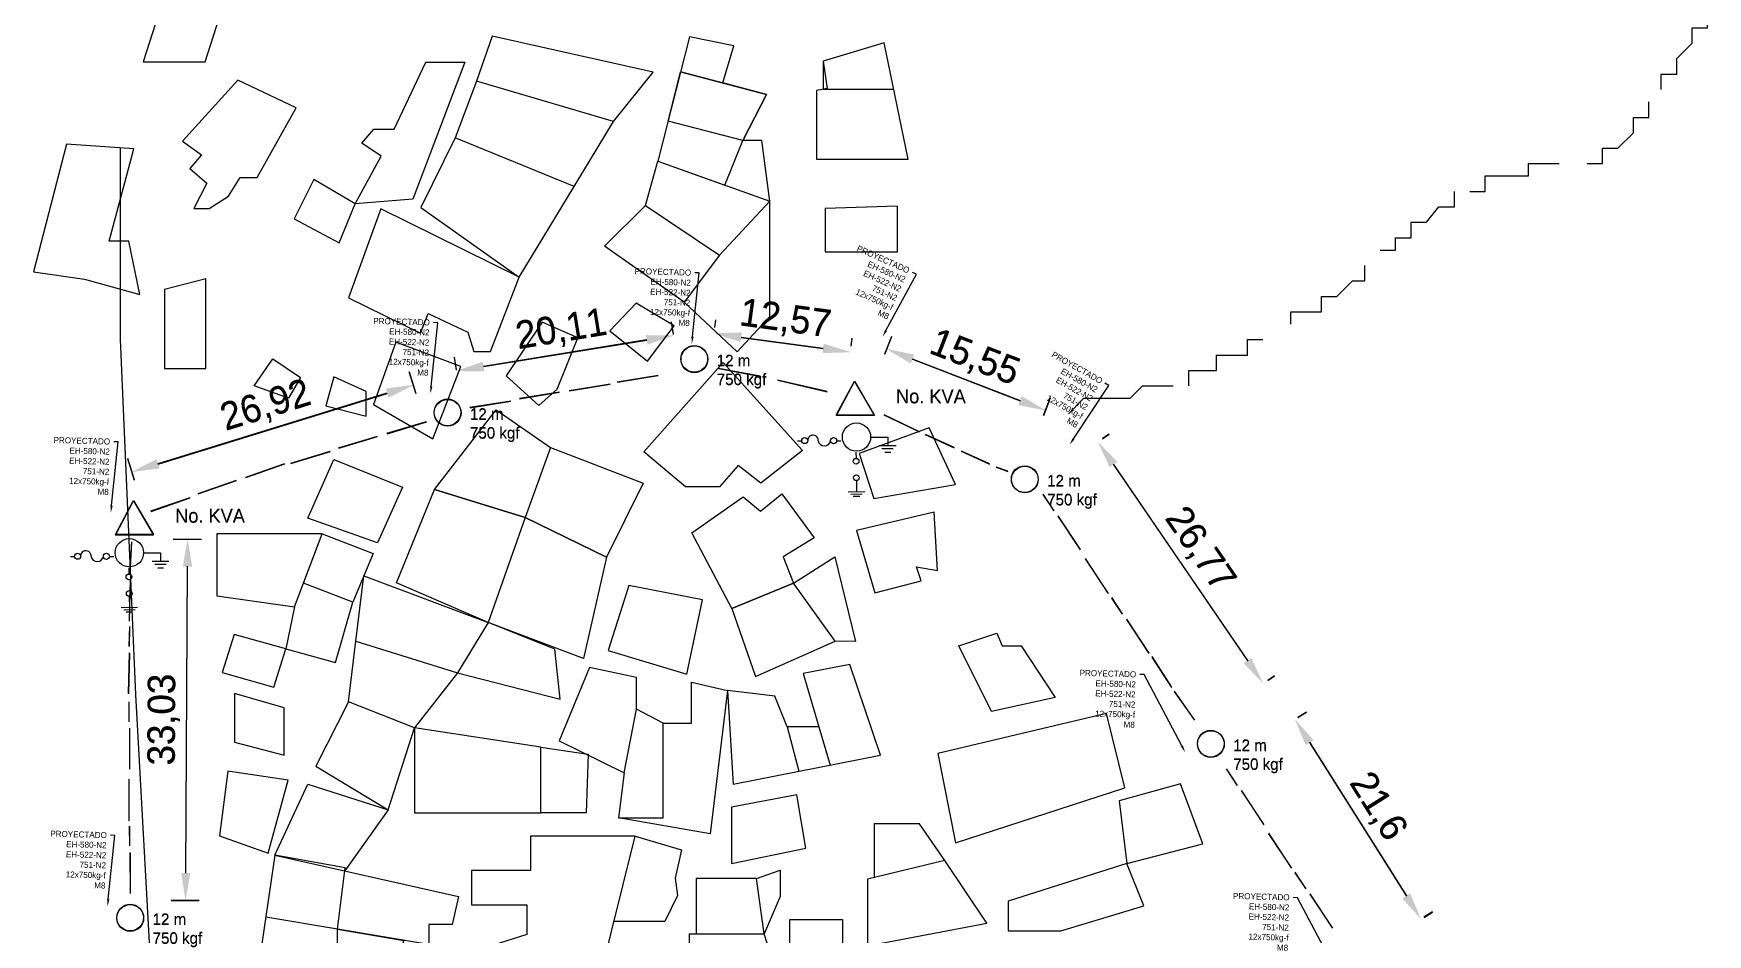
# Model space of a CAD drawing. Header units: millimetres. Extents: x -3588 to 75209, y -3737 to 38254.
# Drawn here: x 6782.5 to 6935.6, y 5838.4 to 5920.7 of the extents above; entities that cross this region are included whole.
import ezdxf
from ezdxf import colors
from ezdxf.entities.mleader import LeaderData, LeaderLine
from ezdxf.math import Vec2, Vec3

# ---------------------------------------------------------------- set-up
doc = ezdxf.new("R2010")
doc.units = ezdxf.units.MM
doc.linetypes.add('CONTINUA', pattern=[0])
doc.layers.add('Mancheta', color=255, linetype='Continuous')
doc.layers.add('P', color=253, linetype='Continuous')
doc.dimstyles.new('ISO-25', dxfattribs={"dimtxt": 2.5, "dimasz": 2.5, "dimexe": 1.25, "dimexo": 0.625, "dimtad": 1, "dimtxsty": 'Standard', "dimcen": 2.5, "dimadec": 0, "dimazin": 0, "dimtfac": 1, "dimtmove": 0, "dimatfit": 3, "dimfxl": 1, "dimarcsym": 0})

# ---------------------------------------------------------------- blocks, each defined once
blk = doc.blocks.new('*D193')
at = {"color": 0, "lineweight": -2, "transparency": 16777216}
for p, q in [((6795.3, 5874.53), (6797.86, 5874.51)), ((6796.44, 5843.99), (6796.6, 5872.02)), ((6795.1, 5841.5), (6797.67, 5841.48))]:
    blk.add_line(p, q, dxfattribs=at)
at = {"color": 0, "transparency": 16777216}
for points in [[(6796.18, 5872.02), (6797.02, 5872.02), (6796.61, 5874.52)], [(6796.02, 5843.99), (6796.85, 5843.99), (6796.42, 5841.49)]]:
    blk.add_solid(points, dxfattribs=at)
at = {"layer": 'Defpoints', "color": 0, "transparency": 16777216}
for p in [(6794.67, 5874.53), (6796.61, 5874.52), (6794.48, 5841.5)]:
    blk.add_point(p, dxfattribs=at)
at = {"color": 0, "transparency": 16777216, "insert": (6794.43, 5858.02), "char_height": 2.5, "attachment_point": 5, "rotation": 89.6647}
blk.add_mtext('33,03', dxfattribs=at)
blk = doc.blocks.new('*D194')
at = {"color": 0, "lineweight": -2, "transparency": 16777216}
for p, q in [((6817.48, 5887.84), (6816.88, 5889.8)), ((6793.91, 5881.41), (6814.86, 5887.87)), ((6791.76, 5879.91), (6791.15, 5881.87))]:
    blk.add_line(p, q, dxfattribs=at)
at = {"color": 0, "transparency": 16777216}
for points in [[(6814.74, 5888.27), (6814.98, 5887.47), (6817.25, 5888.61)], [(6793.79, 5881.81), (6794.03, 5881.01), (6791.52, 5880.67)]]:
    blk.add_solid(points, dxfattribs=at)
at = {"layer": 'Defpoints', "color": 0, "transparency": 16777216}
for p in [(6817.25, 5888.61), (6817.67, 5887.24), (6791.94, 5879.31)]:
    blk.add_point(p, dxfattribs=at)
at = {"color": 0, "transparency": 16777216, "insert": (6803.77, 5886.63), "char_height": 2.5, "attachment_point": 5, "rotation": 17.1368}
blk.add_mtext('26,92', dxfattribs=at)
blk = doc.blocks.new('*D195')
at = {"color": 0, "lineweight": -2, "transparency": 16777216}
for p, q in [((6841.03, 5893.24), (6840.85, 5894.37)), ((6823.67, 5890.3), (6838.58, 5892.74)), ((6821.19, 5890), (6821, 5891.13))]:
    blk.add_line(p, q, dxfattribs=at)
at = {"color": 0, "transparency": 16777216}
for points in [[(6838.51, 5893.15), (6838.65, 5892.33), (6841.05, 5893.14)], [(6823.6, 5890.71), (6823.74, 5889.89), (6821.2, 5889.9)]]:
    blk.add_solid(points, dxfattribs=at)
at = {"layer": 'Defpoints', "color": 0, "transparency": 16777216}
for p in [(6841.05, 5893.14), (6841.13, 5892.63), (6821.29, 5889.39)]:
    blk.add_point(p, dxfattribs=at)
at = {"color": 0, "transparency": 16777216, "insert": (6830.79, 5893.58), "char_height": 2.5, "attachment_point": 5, "rotation": 9.2762}
blk.add_mtext('20,11', dxfattribs=at)
blk = doc.blocks.new('*D196')
at = {"color": 0, "lineweight": -2, "transparency": 16777216}
for p, q in [((6844.81, 5893.88), (6844.91, 5894.56)), ((6847.21, 5892.98), (6854.71, 5891.96)), ((6857.27, 5892.17), (6857.36, 5892.86))]:
    blk.add_line(p, q, dxfattribs=at)
at = {"color": 0, "transparency": 16777216}
for points in [[(6847.27, 5893.4), (6847.16, 5892.57), (6844.74, 5893.32)], [(6854.77, 5892.37), (6854.66, 5891.54), (6857.19, 5891.62)]]:
    blk.add_solid(points, dxfattribs=at)
at = {"layer": 'Defpoints', "color": 0, "transparency": 16777216}
for p in [(6844.73, 5893.26), (6857.18, 5891.56), (6857.19, 5891.62)]:
    blk.add_point(p, dxfattribs=at)
at = {"color": 0, "transparency": 16777216, "insert": (6851.25, 5894.54), "char_height": 2.5, "attachment_point": 5, "rotation": 352.2045}
blk.add_mtext('12,57', dxfattribs=at)
blk = doc.blocks.new('*D197')
at = {"color": 0, "lineweight": -2, "transparency": 16777216}
for p, q in [((6860.36, 5891.44), (6860.99, 5893.06)), ((6862.87, 5890.99), (6872.72, 5887.19)), ((6874.87, 5885.83), (6875.5, 5887.45))]:
    blk.add_line(p, q, dxfattribs=at)
at = {"color": 0, "transparency": 16777216}
for points in [[(6863.02, 5891.38), (6862.72, 5890.6), (6860.54, 5891.89)], [(6872.87, 5887.58), (6872.57, 5886.8), (6875.05, 5886.29)]]:
    blk.add_solid(points, dxfattribs=at)
at = {"layer": 'Defpoints', "color": 0, "transparency": 16777216}
for p in [(6860.14, 5890.85), (6874.65, 5885.25), (6875.05, 5886.29)]:
    blk.add_point(p, dxfattribs=at)
at = {"color": 0, "transparency": 16777216, "insert": (6868.54, 5891.03), "char_height": 2.5, "attachment_point": 5, "rotation": 338.8654}
blk.add_mtext('15,55', dxfattribs=at)
blk = doc.blocks.new('*D198')
at = {"color": 0, "lineweight": -2, "transparency": 16777216}
for p, q in [((6880.26, 5883.72), (6880.86, 5884.13)), ((6881.24, 5881.36), (6893.53, 5863.39)), ((6895.37, 5861.62), (6895.97, 5862.03))]:
    blk.add_line(p, q, dxfattribs=at)
at = {"color": 0, "transparency": 16777216}
for points in [[(6881.58, 5881.6), (6880.89, 5881.13), (6879.83, 5883.42)], [(6893.87, 5863.63), (6893.18, 5863.16), (6894.94, 5861.33)]]:
    blk.add_solid(points, dxfattribs=at)
at = {"layer": 'Defpoints', "color": 0, "transparency": 16777216}
for p in [(6879.74, 5883.37), (6894.86, 5861.27), (6894.94, 5861.33)]:
    blk.add_point(p, dxfattribs=at)
at = {"color": 0, "transparency": 16777216, "insert": (6889.1, 5873.55), "char_height": 2.5, "attachment_point": 5, "rotation": 304.3711}
blk.add_mtext('26,77', dxfattribs=at)
blk = doc.blocks.new('*D199')
at = {"color": 0, "lineweight": -2, "transparency": 16777216}
for p, q in [((6898.12, 5858.23), (6898.9, 5858.72)), ((6899.17, 5855.94), (6908.04, 5841.9)), ((6909.65, 5839.96), (6910.43, 5840.45))]:
    blk.add_line(p, q, dxfattribs=at)
at = {"color": 0, "transparency": 16777216}
for points in [[(6899.52, 5856.16), (6898.82, 5855.71), (6897.84, 5858.05)], [(6908.39, 5842.12), (6907.68, 5841.67), (6909.37, 5839.78)]]:
    blk.add_solid(points, dxfattribs=at)
at = {"layer": 'Defpoints', "color": 0, "transparency": 16777216}
for p in [(6897.59, 5857.89), (6909.12, 5839.63), (6909.37, 5839.78)]:
    blk.add_point(p, dxfattribs=at)
at = {"color": 0, "transparency": 16777216, "insert": (6905.37, 5850.03), "char_height": 2.5, "attachment_point": 5, "rotation": 302.265}
blk.add_mtext('21,6', dxfattribs=at)
blk = doc.blocks.new('*D795')
at = {"color": 0, "lineweight": -2, "transparency": 16777216}
for p, q in [((6795.31, 5874.49), (6797.88, 5874.47)), ((6796.45, 5843.95), (6796.61, 5871.98)), ((6795.11, 5841.46), (6797.68, 5841.45))]:
    blk.add_line(p, q, dxfattribs=at)
at = {"color": 0, "transparency": 16777216}
for points in [[(6796.19, 5871.98), (6797.03, 5871.98), (6796.63, 5874.48)], [(6796.03, 5843.96), (6796.86, 5843.95), (6796.43, 5841.45)]]:
    blk.add_solid(points, dxfattribs=at)
at = {"layer": 'Defpoints', "color": 0, "transparency": 16777216}
for p in [(6794.68, 5874.49), (6796.63, 5874.48), (6794.49, 5841.46)]:
    blk.add_point(p, dxfattribs=at)
at = {"color": 0, "transparency": 16777216, "insert": (6794.45, 5857.98), "char_height": 2.5, "attachment_point": 5, "rotation": 89.6647}
blk.add_mtext('33,03', dxfattribs=at)
blk = doc.blocks.new('*D796')
at = {"color": 0, "lineweight": -2, "transparency": 16777216}
for p, q in [((6817.5, 5887.8), (6816.89, 5889.76)), ((6793.92, 5881.37), (6814.87, 5887.83)), ((6791.77, 5879.87), (6791.16, 5881.83))]:
    blk.add_line(p, q, dxfattribs=at)
at = {"color": 0, "transparency": 16777216}
for points in [[(6814.75, 5888.23), (6814.99, 5887.43), (6817.26, 5888.57)], [(6793.8, 5881.77), (6794.05, 5880.97), (6791.53, 5880.63)]]:
    blk.add_solid(points, dxfattribs=at)
at = {"layer": 'Defpoints', "color": 0, "transparency": 16777216}
for p in [(6817.26, 5888.57), (6817.68, 5887.21), (6791.95, 5879.27)]:
    blk.add_point(p, dxfattribs=at)
at = {"color": 0, "transparency": 16777216, "insert": (6803.78, 5886.59), "char_height": 2.5, "attachment_point": 5, "rotation": 17.1368}
blk.add_mtext('26,92', dxfattribs=at)
blk = doc.blocks.new('*D797')
at = {"color": 0, "lineweight": -2, "transparency": 16777216}
for p, q in [((6841.04, 5893.21), (6840.86, 5894.34)), ((6823.68, 5890.27), (6838.59, 5892.7)), ((6821.2, 5889.96), (6821.01, 5891.1))]:
    blk.add_line(p, q, dxfattribs=at)
at = {"color": 0, "transparency": 16777216}
for points in [[(6838.52, 5893.11), (6838.66, 5892.29), (6841.06, 5893.1)], [(6823.62, 5890.68), (6823.75, 5889.85), (6821.22, 5889.86)]]:
    blk.add_solid(points, dxfattribs=at)
at = {"layer": 'Defpoints', "color": 0, "transparency": 16777216}
for p in [(6841.06, 5893.1), (6841.14, 5892.59), (6821.3, 5889.35)]:
    blk.add_point(p, dxfattribs=at)
at = {"color": 0, "transparency": 16777216, "insert": (6830.8, 5893.54), "char_height": 2.5, "attachment_point": 5, "rotation": 9.2762}
blk.add_mtext('20,11', dxfattribs=at)
blk = doc.blocks.new('*D798')
at = {"color": 0, "lineweight": -2, "transparency": 16777216}
for p, q in [((6844.82, 5893.84), (6844.92, 5894.52)), ((6847.22, 5892.95), (6854.73, 5891.92)), ((6857.28, 5892.14), (6857.37, 5892.82))]:
    blk.add_line(p, q, dxfattribs=at)
at = {"color": 0, "transparency": 16777216}
for points in [[(6847.28, 5893.36), (6847.17, 5892.53), (6844.75, 5893.29)], [(6854.78, 5892.33), (6854.67, 5891.51), (6857.2, 5891.58)]]:
    blk.add_solid(points, dxfattribs=at)
at = {"layer": 'Defpoints', "color": 0, "transparency": 16777216}
for p in [(6844.74, 5893.22), (6857.19, 5891.52), (6857.2, 5891.58)]:
    blk.add_point(p, dxfattribs=at)
at = {"color": 0, "transparency": 16777216, "insert": (6851.26, 5894.5), "char_height": 2.5, "attachment_point": 5, "rotation": 352.2045}
blk.add_mtext('12,57', dxfattribs=at)
blk = doc.blocks.new('*D799')
at = {"color": 0, "lineweight": -2, "transparency": 16777216}
for p, q in [((6860.37, 5891.4), (6861, 5893.02)), ((6862.88, 5890.95), (6872.73, 5887.15)), ((6874.88, 5885.79), (6875.51, 5887.41))]:
    blk.add_line(p, q, dxfattribs=at)
at = {"color": 0, "transparency": 16777216}
for points in [[(6863.03, 5891.34), (6862.73, 5890.56), (6860.55, 5891.85)], [(6872.88, 5887.54), (6872.58, 5886.76), (6875.06, 5886.25)]]:
    blk.add_solid(points, dxfattribs=at)
at = {"layer": 'Defpoints', "color": 0, "transparency": 16777216}
for p in [(6860.15, 5890.82), (6874.66, 5885.21), (6875.06, 5886.25)]:
    blk.add_point(p, dxfattribs=at)
at = {"color": 0, "transparency": 16777216, "insert": (6868.56, 5890.99), "char_height": 2.5, "attachment_point": 5, "rotation": 338.8654}
blk.add_mtext('15,55', dxfattribs=at)
blk = doc.blocks.new('*D800')
at = {"color": 0, "lineweight": -2, "transparency": 16777216}
for p, q in [((6880.27, 5883.68), (6880.87, 5884.09)), ((6881.25, 5881.32), (6893.54, 5863.35)), ((6895.38, 5861.59), (6895.98, 5862))]:
    blk.add_line(p, q, dxfattribs=at)
at = {"color": 0, "transparency": 16777216}
for points in [[(6881.59, 5881.56), (6880.9, 5881.09), (6879.84, 5883.39)], [(6893.88, 5863.59), (6893.19, 5863.12), (6894.95, 5861.29)]]:
    blk.add_solid(points, dxfattribs=at)
at = {"layer": 'Defpoints', "color": 0, "transparency": 16777216}
for p in [(6879.75, 5883.33), (6894.87, 5861.23), (6894.95, 5861.29)]:
    blk.add_point(p, dxfattribs=at)
at = {"color": 0, "transparency": 16777216, "insert": (6889.11, 5873.51), "char_height": 2.5, "attachment_point": 5, "rotation": 304.3711}
blk.add_mtext('26,77', dxfattribs=at)
blk = doc.blocks.new('*D801')
at = {"color": 0, "lineweight": -2, "transparency": 16777216}
for p, q in [((6898.13, 5858.19), (6898.91, 5858.68)), ((6899.18, 5855.9), (6908.05, 5841.86)), ((6909.66, 5839.92), (6910.44, 5840.41))]:
    blk.add_line(p, q, dxfattribs=at)
at = {"color": 0, "transparency": 16777216}
for points in [[(6899.54, 5856.12), (6898.83, 5855.68), (6897.85, 5858.01)], [(6908.4, 5842.08), (6907.7, 5841.64), (6909.38, 5839.74)]]:
    blk.add_solid(points, dxfattribs=at)
at = {"layer": 'Defpoints', "color": 0, "transparency": 16777216}
for p in [(6897.6, 5857.86), (6909.13, 5839.59), (6909.38, 5839.74)]:
    blk.add_point(p, dxfattribs=at)
at = {"color": 0, "transparency": 16777216, "insert": (6905.38, 5849.99), "char_height": 2.5, "attachment_point": 5, "rotation": 302.265}
blk.add_mtext('21,6', dxfattribs=at)

msp = doc.modelspace()

# ---------------------------------------------------------------- linework, layer by layer
at = {"color": 10}
for p, q in [((6835.896, 5888.891), (6839.627, 5889.504)), ((6835.907, 5888.853), (6839.638, 5889.466)), ((6826.953, 5887.378), (6830.615, 5887.969)), ((6826.965, 5887.34), (6830.626, 5887.93)), ((6831.509, 5888.104), (6835.241, 5888.706)), ((6831.52, 5888.065), (6835.253, 5888.667)), ((6855.944, 5885.893), (6857.571, 5888.948)), ((6855.955, 5885.855), (6857.582, 5888.91)), ((6857.571, 5888.948), (6859.392, 5885.828)), ((6857.582, 5888.91), (6859.404, 5885.79)), ((6822.43, 5886.558), (6826.163, 5887.16)), ((6822.441, 5886.52), (6826.174, 5887.121)), ((6814.838, 5884.177), (6818.459, 5885.262)), ((6814.849, 5884.138), (6818.471, 5885.223)), ((6859.392, 5885.828), (6855.891, 5885.828)), ((6859.404, 5885.79), (6855.903, 5885.79)), ((6810.416, 5882.862), (6813.969, 5883.926)), ((6810.427, 5882.823), (6813.98, 5883.887)), ((6852.372, 5883.502), (6852.757, 5883.502)), ((6855.947, 5883.502), (6856.336, 5883.502)), ((6859.149, 5883.816), (6860.625, 5883.814)), ((6860.625, 5883.814), (6860.626, 5883.08)), ((6806.039, 5881.457), (6809.661, 5882.542)), ((6806.05, 5881.419), (6809.672, 5882.503)), ((6857.722, 5882.462), (6857.728, 5881.885)), ((6859.84, 5883.059), (6861.389, 5883.058)), ((6860.083, 5882.785), (6861.127, 5882.785)), ((6860.373, 5882.456), (6860.9, 5882.456)), ((6801.934, 5880.174), (6805.506, 5881.413)), ((6801.946, 5880.135), (6805.517, 5881.375)), ((6797.574, 5878.67), (6801.077, 5879.886)), ((6797.585, 5878.631), (6801.088, 5879.847)), ((6858.515, 5878.813), (6857.02, 5878.797)), ((6857.758, 5879.855), (6857.769, 5878.805)), ((6790.039, 5874.976), (6791.666, 5878.031)), ((6790.051, 5874.937), (6791.677, 5877.993)), ((6791.666, 5878.031), (6793.488, 5874.911)), ((6791.677, 5877.993), (6793.499, 5874.872)), ((6793.261, 5877.078), (6796.833, 5878.317)), ((6793.272, 5877.039), (6796.844, 5878.279)), ((6858.284, 5878.606), (6857.259, 5878.594)), ((6858.066, 5878.403), (6857.475, 5878.396)), ((6875.813, 5877.13), (6874.833, 5878.615)), ((6875.825, 5877.092), (6874.844, 5878.577)), ((6878.246, 5873.546), (6876.202, 5876.641)), ((6878.258, 5873.508), (6876.214, 5876.602)), ((6793.488, 5874.911), (6789.987, 5874.911)), ((6793.499, 5874.872), (6789.998, 5874.872)), ((6791.342, 5871.347), (6791.507, 5874.26)), ((6791.354, 5871.308), (6791.519, 5874.221)), ((6785.894, 5872.924), (6786.279, 5872.924)), ((6789.469, 5872.925), (6789.857, 5872.925)), ((6792.67, 5873.239), (6794.147, 5873.237)), ((6794.147, 5873.237), (6794.148, 5872.503)), ((6880.781, 5869.57), (6878.697, 5872.724)), ((6880.792, 5869.531), (6878.708, 5872.686)), ((6791.244, 5871.885), (6791.25, 5871.308)), ((6793.361, 5872.481), (6794.91, 5872.481)), ((6793.605, 5872.208), (6794.649, 5872.208)), ((6793.895, 5871.879), (6794.422, 5871.878)), ((6791.288, 5867.031), (6791.381, 5870.811)), ((6791.3, 5866.993), (6791.393, 5870.773)), ((6792.037, 5868.236), (6790.542, 5868.219)), ((6791.806, 5868.028), (6790.781, 5868.017)), ((6791.28, 5869.278), (6791.291, 5868.228)), ((6882.088, 5867.671), (6881.107, 5869.156)), ((6882.099, 5867.633), (6881.119, 5869.117)), ((6791.588, 5867.825), (6790.997, 5867.819)), ((6791.276, 5864.727), (6791.32, 5866.505)), ((6791.287, 5864.688), (6791.331, 5866.467)), ((6884.521, 5864.087), (6882.477, 5867.181)), ((6884.532, 5864.049), (6882.488, 5867.143)), ((6791.224, 5860.395), (6791.315, 5864.102)), ((6791.235, 5860.357), (6791.327, 5864.064)), ((6791.265, 5857.836), (6791.26, 5859.615)), ((6791.276, 5857.798), (6791.271, 5859.577)), ((6791.331, 5853.505), (6791.321, 5857.213)), ((6791.342, 5853.466), (6791.333, 5857.175)), ((6892.583, 5852.015), (6891.602, 5853.5)), ((6892.594, 5851.977), (6891.614, 5853.461)), ((6791.266, 5848.789), (6791.256, 5852.57)), ((6791.278, 5848.751), (6791.268, 5852.532)), ((6895.016, 5848.431), (6892.972, 5851.525)), ((6895.028, 5848.393), (6892.983, 5851.487)), ((6791.317, 5846.485), (6791.312, 5848.264)), ((6791.328, 5846.447), (6791.323, 5848.226)), ((6897.551, 5844.454), (6895.467, 5847.609)), ((6897.562, 5844.416), (6895.478, 5847.571)), ((6791.383, 5842.153), (6791.373, 5845.862)), ((6791.394, 5842.115), (6791.384, 5845.824)), ((6898.858, 5842.556), (6897.877, 5844.04)), ((6898.869, 5842.518), (6897.888, 5844.002)), ((6901.291, 5838.972), (6899.247, 5842.066)), ((6901.302, 5838.933), (6899.258, 5842.028))]:
    msp.add_line(p, q, dxfattribs=at)
at = {"color": 1}
for p, q in [((6845.158, 5890.128), (6848.968, 5889.423)), ((6845.169, 5890.09), (6848.979, 5889.385)), ((6850.557, 5889.077), (6855.072, 5888.02)), ((6850.568, 5889.039), (6855.083, 5887.982)), ((6860.256, 5885.898), (6863.502, 5884.347)), ((6860.268, 5885.86), (6863.513, 5884.309)), ((6864.037, 5884.101), (6866.671, 5882.896)), ((6864.048, 5884.063), (6866.683, 5882.857)), ((6867.325, 5882.58), (6869.902, 5881.405)), ((6867.337, 5882.542), (6869.913, 5881.367)), ((6870.518, 5881.125), (6871.582, 5880.734)), ((6870.529, 5881.087), (6871.593, 5880.695)), ((6884.762, 5863.756), (6886.567, 5860.981)), ((6884.773, 5863.718), (6886.579, 5860.943)), ((6886.799, 5860.611), (6888.65, 5857.975)), ((6886.81, 5860.573), (6888.661, 5857.936))]:
    msp.add_line(p, q, dxfattribs=at)
at = {"color": 220}
for points in [[(6795.603, 5927.649), (6792.56, 5918.125), (6798.23, 5918.125), (6800.48, 5925.222)], [(6834.717, 5901.29), (6838.486, 5905.008), (6845.25, 5900.47), (6842.013, 5896.173), (6834.717, 5901.29), (6838.486, 5905.008), (6839.597, 5909.063), (6849.841, 5905.394), (6845.25, 5900.47), (6842.013, 5896.173), (6846.845, 5891.634), (6849.841, 5894.869), (6849.841, 5905.394), (6849.116, 5910.946), (6847.376, 5910.946), (6849.551, 5915.147), (6845.54, 5916.209), (6846.555, 5919.588), (6842.496, 5920.409), (6839.597, 5909.063), (6845.732, 5906.866), (6847.376, 5910.946), (6849.551, 5915.147), (6841.684, 5917.23), (6849.551, 5915.147), (6847.376, 5910.946), (6840.535, 5912.724), (6841.684, 5917.23)], [(6854.706, 5918.186), (6855.093, 5915.71), (6854.112, 5915.517), (6854.112, 5909.239), (6862.502, 5909.239), (6860.306, 5919.875), (6854.706, 5918.186), (6854.706, 5915.634), (6861.182, 5915.634)], [(6854.889, 5904.735), (6854.889, 5900.768), (6861.523, 5900.768), (6861.523, 5904.943), (6854.889, 5904.735)], [(6838.323, 5882.491), (6845.58, 5890.663), (6852.838, 5882.606), (6849.036, 5879.613), (6846.963, 5881.225), (6845.235, 5879.268), (6842.124, 5879.268), (6838.323, 5882.491)], [(6858.023, 5882.343), (6859.353, 5878.217), (6866.831, 5879.501), (6864.399, 5884.68), (6858.023, 5882.343)], [(6842.727, 5875.065), (6847.4, 5878.374), (6848.987, 5877.059), (6850.938, 5878.646), (6853.887, 5874.611), (6851.074, 5872.889), (6852.004, 5870.472), (6846.362, 5868.161), (6842.727, 5875.065)], [(6857.776, 5875.298), (6859.449, 5869.594), (6863.681, 5870.676), (6863.254, 5871.971), (6865.173, 5871.643), (6864.878, 5876.953), (6857.776, 5875.298)], [(6846.362, 5868.161), (6848.535, 5861.946), (6855.819, 5865.181), (6852.004, 5870.472), (6846.362, 5868.161), (6852.004, 5870.472), (6855.773, 5872.898), (6857.669, 5865.157), (6855.819, 5865.181)], [(6812.005, 5865.174), (6812.734, 5871.138), (6824.103, 5866.878), (6821.28, 5862.291), (6830.68, 5859.873), (6830.184, 5864.43), (6824.103, 5866.878)], [(6835.057, 5864.334), (6842.252, 5862.17), (6843.684, 5868.956), (6836.966, 5870.277), (6835.057, 5864.334)], [(6811.328, 5859.629), (6812.005, 5865.174), (6821.28, 5862.291), (6817.353, 5857.245)], [(6867.128, 5864.756), (6870.603, 5865.905), (6871.078, 5864.731), (6872.828, 5864.731), (6875.936, 5860.012), (6870.12, 5858.732), (6867.128, 5864.756)], [(6836.538, 5853.135), (6836.023, 5849.016), (6840.105, 5849.016), (6840.105, 5857.689), (6837.648, 5858.956), (6837.648, 5861.847), (6833.367, 5862.758), (6830.593, 5856.065), (6836.538, 5853.135), (6837.648, 5858.956)], [(6845.971, 5860.659), (6846.486, 5852.105), (6859.962, 5854.759), (6857.148, 5863.035), (6852.907, 5862.204), (6854.334, 5857.333), (6851.44, 5857.333), (6850.291, 5860.144), (6845.971, 5860.659)], [(6840.105, 5857.689), (6842.681, 5857.689), (6842.681, 5861.412), (6845.971, 5860.659), (6844.386, 5847.551), (6836.023, 5849.016)], [(6811.328, 5859.629), (6808.348, 5853.739), (6814.951, 5849.755), (6817.353, 5857.245), (6811.328, 5859.629)], [(6817.353, 5857.245), (6817.353, 5849.469), (6828.902, 5849.469), (6828.902, 5855.489), (6817.353, 5857.245)], [(6851.44, 5857.333), (6852.481, 5853.287)], [(6854.334, 5857.333), (6855.353, 5853.851)], [(6865.21, 5854.898), (6866.825, 5846.75), (6882.308, 5851.749), (6880.614, 5858.559), (6865.21, 5854.898)], [(6828.902, 5855.489), (6833.231, 5854.831), (6833.045, 5849.463), (6828.902, 5849.469)], [(6881.796, 5850.568), (6882.492, 5844.837), (6889.439, 5846.632), (6887.39, 5852.142), (6881.796, 5850.568)], [(6846.328, 5850.006), (6846.328, 5844.858), (6853.145, 5846.244), (6852.312, 5851.115), (6846.328, 5850.006)], [(6865.83, 5845.133), (6863.537, 5848.47), (6859.398, 5848.47), (6859.398, 5843.567)], [(6825.038, 5837.529), (6825.038, 5835.248), (6827.321, 5835.248), (6827.321, 5833.37), (6834.255, 5834.091), (6837.519, 5847.346), (6827.974, 5847.346), (6827.974, 5844.204), (6826.514, 5844.204), (6826.514, 5844.204), (6822.583, 5844.204), (6822.583, 5841.062), (6827.637, 5841.062), (6827.637, 5838.369), (6825.038, 5837.529)], [(6837.519, 5847.346), (6841.767, 5846.1), (6841.204, 5843.506), (6841.407, 5841.93), (6840.247, 5839.544), (6835.598, 5839.544)], [(6858.774, 5843.415), (6858.774, 5837.313), (6869.684, 5839.386), (6865.83, 5845.133), (6858.774, 5843.415)], [(6848.615, 5843.461), (6850.778, 5844.226), (6850.778, 5841.84), (6849.336, 5838.419)], [(6871.641, 5841.401), (6871.641, 5838.675), (6876.444, 5838.675), (6884.034, 5840.986), (6882.492, 5844.837), (6871.641, 5841.401)], [(6835.216, 5827.573), (6836.947, 5827.573), (6838.208, 5836.303), (6842.488, 5836.303), (6842.488, 5838.419), (6849.336, 5838.419), (6848.615, 5843.461), (6843.119, 5843.461), (6843.119, 5838.419)], [(6844.587, 5827.573), (6847.354, 5828.069), (6844.54, 5830.088), (6844.54, 5835.465), (6850.272, 5835.465), (6849.336, 5838.419)]]:
    msp.add_lwpolyline(points, dxfattribs=at)
at = {"color": 82}
for points in [[(6835.541, 5912.693), (6839.192, 5917.183), (6824.449, 5920.492), (6823.02, 5916.382)], [(6814.306, 5909.513), (6812.553, 5910.698), (6813.636, 5911.986), (6815.492, 5911.986), (6818.394, 5918.118), (6821.956, 5918.118), (6817.207, 5905.596), (6811.928, 5905.166), (6814.306, 5909.513)], [(6801.204, 5916.464), (6796.141, 5910.891), (6797.888, 5909.633), (6796.809, 5908.375), (6798.38, 5907.042), (6797.197, 5904.742), (6798.577, 5904.742), (6800.353, 5905.859), (6801.405, 5907.567), (6802.983, 5907.567), (6806.534, 5913.94), (6801.204, 5916.464)], [(6831.946, 5906.748), (6835.541, 5912.693), (6823.02, 5916.382), (6821.075, 5911.205)], [(6821.075, 5911.205), (6817.95, 5904.81), (6826.924, 5898.442), (6831.946, 5906.748), (6821.075, 5911.205)], [(6785.544, 5910.618), (6782.523, 5898.925), (6787.175, 5898.254), (6792.259, 5896.864), (6791.251, 5901.752), (6789.429, 5901.752), (6791.683, 5910.186), (6785.544, 5910.618)], [(6808.169, 5907.372), (6806.356, 5903.774), (6810.482, 5901.595), (6811.928, 5905.166), (6808.169, 5907.372)], [(6814.291, 5904.685), (6811.337, 5896.576), (6817.891, 5893.318), (6818.604, 5895.117), (6822.238, 5893.42), (6822.781, 5891.656), (6824.309, 5891.656), (6826.924, 5898.442), (6814.291, 5904.685)], [(6794.513, 5897.329), (6794.513, 5890.097), (6798.284, 5890.097), (6798.284, 5898.301), (6794.513, 5897.329)], [(6835.213, 5893.541), (6838.668, 5890.778), (6841.088, 5894.001), (6837.632, 5896.073), (6835.213, 5893.541)], [(6825.749, 5889.433), (6828.721, 5886.733), (6830.387, 5888.218), (6832.278, 5892.897), (6829.036, 5894.337), (6825.749, 5889.433)], [(6815.654, 5892.498), (6813.6, 5886.797), (6819.044, 5883.67), (6821.587, 5890.282), (6815.654, 5892.498)], [(6804.407, 5890.999), (6806.95, 5889.273), (6805.841, 5887.383), (6802.711, 5888.523), (6804.407, 5890.999)], [(6809.981, 5889.338), (6809.264, 5886.699), (6812.948, 5885.755), (6812.948, 5888.002), (6809.981, 5889.338)], [(6824.825, 5886.331), (6829.787, 5882.871), (6827.461, 5876.467), (6819.191, 5879.049), (6824.825, 5886.331), (6829.787, 5882.871), (6838.263, 5879.617), (6834.904, 5872.852), (6827.461, 5876.467), (6824.103, 5866.878), (6815.711, 5870.515), (6819.191, 5879.049), (6827.461, 5876.467), (6834.904, 5872.852), (6832.798, 5863.575), (6824.103, 5866.878)], [(6807.606, 5876.432), (6809.974, 5881.769), (6816.251, 5879.266), (6813.966, 5874.149), (6807.606, 5876.432)], [(6806.373, 5868.321), (6808.902, 5874.993), (6799.291, 5874.993), (6799.291, 5869.332), (6806.373, 5868.321), (6805.609, 5864.477), (6810.143, 5863.226), (6811.734, 5868.726), (6807.215, 5870.478), (6808.902, 5874.993), (6813.579, 5873.18), (6811.734, 5868.726)], [(6800.863, 5865.786), (6799.775, 5862.303), (6804.497, 5860.969), (6805.609, 5864.477), (6800.863, 5865.786)], [(6800.898, 5860.38), (6800.898, 5855.947), (6805.453, 5854.764), (6805.453, 5859.08), (6800.898, 5860.38)], [(6800.306, 5853.286), (6799.537, 5847.375), (6803.974, 5845.779), (6805.808, 5852.459), (6800.306, 5853.286)]]:
    msp.add_lwpolyline(points, dxfattribs=at)
at = {"color": 170}
for points in [[(6804.594, 5845.621), (6807.592, 5852.104), (6814.951, 5849.755), (6810.98, 5844.181)], [(6804.594, 5845.621), (6803.103, 5835.42), (6810.333, 5834.489), (6810.333, 5838.832), (6811.011, 5844.435), (6804.594, 5845.621), (6821.373, 5841.837), (6820.808, 5839.277), (6818.66, 5839.277), (6818.66, 5837.432), (6810.333, 5838.832), (6816.369, 5837.817), (6815.344, 5835.06), (6810.333, 5834.489), (6810.333, 5838.832), (6803.763, 5839.936)], [(6850.272, 5835.465), (6851.676, 5836.873), (6851.676, 5839.734), (6856.473, 5839.734), (6856.473, 5836.848), (6858.344, 5835.465)]]:
    msp.add_lwpolyline(points, dxfattribs=at)
at = {"color": 10}
for centre, radius in [((6842.937, 5890.982), 1.222), ((6842.948, 5890.943), 1.222), ((6820.376, 5886.09), 1.222), ((6820.388, 5886.052), 1.222), ((6857.767, 5883.831), 1.294), ((6853.033, 5883.509), 0.276), ((6855.671, 5883.505), 0.276), ((6857.728, 5881.621), 0.263), ((6857.752, 5880.115), 0.26), ((6873.149, 5879.989), 1.222), ((6873.16, 5879.951), 1.222), ((6791.289, 5873.253), 1.294), ((6786.555, 5872.932), 0.276), ((6789.193, 5872.927), 0.276), ((6791.25, 5871.044), 0.263), ((6791.274, 5869.538), 0.26), ((6890.159, 5855.803), 1.222), ((6890.17, 5855.765), 1.222), ((6791.363, 5839.902), 1.222), ((6791.374, 5839.864), 1.222)]:
    msp.add_circle(centre, radius, dxfattribs=at)
for centre, radius, start, end in [((6853.789, 5883.53), 0.481, 356.0473, 179.98075), ((6854.831, 5883.596), 0.571, 190.00363, 350.3175), ((6787.311, 5872.953), 0.481, 356.0473, 179.98075), ((6788.353, 5873.019), 0.571, 190.00363, 350.3175)]:
    msp.add_arc(centre, radius, start, end, dxfattribs=at)
at = {"layer": 'P'}
for points in [[(6931.332, 5915.608), (6931.332, 5917.017), (6932.756, 5917.017), (6932.756, 5918.441), (6934.165, 5919.849), (6934.165, 5921.258), (6935.573, 5921.258), (6935.573, 5922.378), (6935.573, 5923.802)], [(6924.563, 5908.839), (6925.971, 5908.839), (6925.971, 5910.247), (6927.379, 5910.247), (6928.804, 5911.655), (6928.804, 5913.064), (6930.212, 5913.064), (6930.212, 5914.488)], [(6794.708, 5816.817), (6793.3, 5834.309), (6791.892, 5860.283), (6790.483, 5892.739), (6790.483, 5903.477), (6790.483, 5910.247)], [(6913.84, 5906.294), (6915.248, 5906.294), (6915.248, 5907.702), (6916.657, 5907.702), (6917.793, 5907.702), (6919.201, 5907.702), (6919.201, 5908.839), (6920.61, 5908.839), (6922.018, 5908.839)], [(6905.646, 5900.933), (6907.054, 5900.933), (6907.054, 5902.053), (6908.479, 5902.053), (6908.479, 5903.477), (6909.887, 5903.477), (6911.007, 5904.886), (6912.432, 5904.886), (6912.432, 5906.294)], [(6897.468, 5894.163), (6897.468, 5895.284), (6898.877, 5895.284), (6900.285, 5895.284), (6900.285, 5896.692), (6901.693, 5896.692), (6903.102, 5898.116), (6904.238, 5898.116), (6904.238, 5899.525)], [(6888.154, 5888.514), (6888.154, 5889.922), (6889.562, 5889.922), (6890.683, 5889.922), (6890.683, 5891.331), (6892.107, 5891.331), (6893.515, 5891.331), (6893.515, 5892.739), (6894.924, 5892.739)], [(6877.144, 5885.969), (6878.552, 5887.378), (6879.96, 5887.378), (6881.368, 5887.378), (6882.777, 5887.378), (6883.913, 5888.514), (6885.321, 5888.514), (6886.73, 5888.514)]]:
    msp.add_lwpolyline(points, dxfattribs=at)

# ---------------------------------------------------------------- texts
at = {"color": 10, "attachment_point": 1}
for s, width, gutter_width, insert, char_height in [('12 m^J750 kgf ', 21.10344, 5.166, (6844.985, 5891.366), 1.03321), ('12 m^J750 kgf ', 21.10344, 5.166, (6844.996, 5891.328), 1.03321), ('No. KVA', 17.75852, 6.215, (6861.378, 5888.194), 1.243), ('No. KVA', 17.75852, 6.215, (6861.389, 5888.155), 1.243), ('12 m^J750 kgf ', 21.10344, 5.166, (6822.424, 5886.475), 1.03321), ('12 m^J750 kgf ', 21.10344, 5.166, (6822.436, 5886.436), 1.03321), ('12 m^J750 kgf ', 21.10344, 5.166, (6875.197, 5880.374), 1.03321), ('12 m^J750 kgf ', 21.10344, 5.166, (6875.208, 5880.335), 1.03321), ('No. KVA', 17.75852, 6.215, (6795.473, 5877.276), 1.243), ('No. KVA', 17.75852, 6.215, (6795.485, 5877.238), 1.243), ('12 m^J750 kgf ', 21.10344, 5.166, (6892.206, 5856.188), 1.03321), ('12 m^J750 kgf ', 21.10344, 5.166, (6892.218, 5856.149), 1.03321), ('12 m^J750 kgf ', 21.10344, 5.166, (6793.411, 5840.286), 1.03321), ('12 m^J750 kgf ', 21.10344, 5.166, (6793.422, 5840.248), 1.03321)]:
    msp.add_mtext_dynamic_manual_height_columns(s, width=width, gutter_width=gutter_width, heights=[0], dxfattribs=dict(at, insert=insert, char_height=char_height))

# ---------------------------------------------------------------- dimensions: what is measured, and where the dimension line sits
at = {"color": 1}
for p1, p2, distance, picture, middle in [((6821.288, 5889.386), (6841.131, 5892.627), 0.521, '*D195', (6830.79, 5893.577)), ((6821.2997, 5889.348), (6841.142, 5892.5888), 0.521, '*D797', (6830.801, 5893.5387)), ((6844.728, 5893.261), (6857.182, 5891.555), 0.064, '*D196', (6851.246, 5894.535)), ((6844.739, 5893.222), (6857.193, 5891.517), 0.064, '*D798', (6851.257, 5894.497)), ((6860.138, 5890.853), (6874.645, 5885.245), 1.115, '*D197', (6868.545, 5891.032)), ((6860.149, 5890.815), (6874.656, 5885.207), 1.115, '*D799', (6868.556, 5890.994)), ((6791.942, 5879.311), (6817.669, 5887.243), 1.425, '*D194', (6803.772, 5886.63)), ((6791.953, 5879.272), (6817.68, 5887.205), 1.425, '*D796', (6803.783, 5886.591)), ((6879.743, 5883.368), (6894.856, 5861.272), 0.1, '*D198', (6889.102, 5873.553)), ((6879.754, 5883.33), (6894.868, 5861.234), 0.1, '*D800', (6889.113, 5873.515)), ((6794.479, 5841.503), (6794.672, 5874.531), -1.943, '*D193', (6794.434, 5858.018)), ((6794.49, 5841.465), (6794.683, 5874.493), -1.943, '*D795', (6794.446, 5857.98)), ((6897.591, 5857.895), (6909.124, 5839.626), 0.293, '*D199', (6905.366, 5850.029)), ((6897.602, 5857.856), (6909.135, 5839.588), 0.293, '*D801', (6905.377, 5849.991))]:
    dim = msp.add_aligned_dim(p1=p1, p2=p2, distance=distance, dimstyle='ISO-25', dxfattribs=at)
    dim.commit()
    dim.dimension.update_dxf_attribs({"geometry": picture, "text_midpoint": middle})

# ---------------------------------------------------------------- leaders
at = {"layer": 'Mancheta', "color": 1, "linetype": 'CONTINUA'}
ml = msp.add_multileader_mtext('Standard', dxfattribs=at)
ml.set_content('PROYECTADO\\PEH-580-N2\\PEH-522-N2\\P751-N2    \\P12x750kg-f\\PM8', color=1)
ml.set_leader_properties()
ml.build(insert=Vec2(0, 0))
ml.multileader.update_dxf_attribs({"arrow_head_size": 0.648})
ctx = ml.context
ctx.base_point, ctx.char_height, ctx.arrow_head_size, ctx.landing_gap_size, ctx.plane_origin, ctx.plane_x_axis, ctx.plane_y_axis = Vec3(6857.399, 5901.335), 0.5529, 0.648, 0.324, Vec3(6864.082, 5908.534), Vec3(0.9132764, -0.4073405), Vec3(0.4073405, 0.9132764)
ctx.text_align_type = 2
notes = []
notes.append((ctx, [(0, (1, 1, 0), (6863.239, 5898.73), (-0.9132764, 0.4073405), 0.401, [(0, [(6860.157, 5893.001)], 0, [])])]))
ctx.mtext.insert, ctx.mtext.text_direction, ctx.mtext.rotation, ctx.mtext.alignment, ctx.mtext.flow_direction = Vec3(6862.691, 5899.283), Vec3(0.9132764, -0.4073405), 5.8636452, 3, 5
ml = msp.add_multileader_mtext('Standard', dxfattribs=at)
ml.set_content('PROYECTADO\\PEH-580-N2\\PEH-522-N2\\P751-N2    \\P12x750kg-f\\PM8', color=1)
ml.set_leader_properties()
ml.build(insert=Vec2(0, 0))
ml.multileader.update_dxf_attribs({"arrow_head_size": 0.648})
ctx = ml.context
ctx.base_point, ctx.char_height, ctx.arrow_head_size, ctx.landing_gap_size, ctx.plane_origin, ctx.plane_x_axis, ctx.plane_y_axis = Vec3(6836.984, 5899.021), 0.5529, 0.648, 0.324, Vec3(6840.413, 5908.226), Vec3(0.9996111, -0.027885), Vec3(0.027885, 0.9996111)
ctx.text_align_type = 2
notes.append((ctx, [(0, (1, 1, 0), (6843.376, 5898.843), (-0.9996111, 0.027885), 0.401, [(0, [(6842.714, 5892.371)], 0, [])])]))
ctx.mtext.insert, ctx.mtext.text_direction, ctx.mtext.rotation, ctx.mtext.alignment, ctx.mtext.flow_direction = Vec3(6842.658, 5899.144), Vec3(0.9996111, -0.027885), 6.2552967, 3, 5
ml = msp.add_multileader_mtext('Standard', dxfattribs=at)
ml.set_content('PROYECTADO\\PEH-580-N2\\PEH-522-N2\\P751-N2    \\P12x750kg-f\\PM8', color=1)
ml.set_leader_properties()
ml.build(insert=Vec2(0, 0))
ml.multileader.update_dxf_attribs({"arrow_head_size": 0.648})
ctx = ml.context
ctx.base_point, ctx.char_height, ctx.arrow_head_size, ctx.landing_gap_size, ctx.plane_origin, ctx.plane_x_axis, ctx.plane_y_axis = Vec3(6813.096, 5894.468), 0.5529, 0.648, 0.324, Vec3(6816.525, 5903.672), Vec3(0.9996111, -0.027885), Vec3(0.027885, 0.9996111)
ctx.text_align_type = 2
notes.append((ctx, [(0, (1, 1, 0), (6819.487, 5894.289), (-0.9996111, 0.027885), 0.401, [(0, [(6818.826, 5887.817)], 0, [])])]))
ctx.mtext.insert, ctx.mtext.text_direction, ctx.mtext.rotation, ctx.mtext.alignment, ctx.mtext.flow_direction = Vec3(6818.77, 5894.591), Vec3(0.9996111, -0.027885), 6.2552967, 3, 5
ml = msp.add_multileader_mtext('Standard', dxfattribs=at)
ml.set_content('PROYECTADO\\PEH-580-N2\\PEH-522-N2\\P751-N2    \\P12x750kg-f\\PM8', color=1)
ml.set_leader_properties()
ml.build(insert=Vec2(0, 0))
ml.multileader.update_dxf_attribs({"arrow_head_size": 0.648})
ctx = ml.context
ctx.base_point, ctx.char_height, ctx.arrow_head_size, ctx.landing_gap_size, ctx.plane_origin, ctx.plane_x_axis, ctx.plane_y_axis = Vec3(6875.254, 5891.679), 0.5529, 0.648, 0.324, Vec3(6882.558, 5898.247), Vec3(0.8728599, -0.4879709), Vec3(0.4879709, 0.8728599)
ctx.text_align_type = 2
notes.append((ctx, [(0, (1, 1, 0), (6880.835, 5888.559), (-0.8728599, 0.4879709), 0.401, [(0, [(6877.25, 5883.131)], 0, [])])]))
ctx.mtext.insert, ctx.mtext.text_direction, ctx.mtext.rotation, ctx.mtext.alignment, ctx.mtext.flow_direction = Vec3(6880.339, 5889.159), Vec3(0.8728599, -0.4879709), 5.7734217, 3, 5
ml = msp.add_multileader_mtext('Standard', dxfattribs=at)
ml.set_content('PROYECTADO\\PEH-580-N2\\PEH-522-N2\\P751-N2    \\P12x750kg-f\\PM8', color=1)
ml.set_leader_properties()
ml.build(insert=Vec2(0, 0))
ml.multileader.update_dxf_attribs({"arrow_head_size": 0.648})
ctx = ml.context
ctx.base_point, ctx.char_height, ctx.arrow_head_size, ctx.landing_gap_size, ctx.plane_origin, ctx.plane_x_axis, ctx.plane_y_axis = Vec3(6783.866, 5883.575), 0.5529, 0.648, 0.324, Vec3(6787.295, 5892.78), Vec3(0.9996111, -0.027885), Vec3(0.027885, 0.9996111)
ctx.text_align_type = 2
notes.append((ctx, [(0, (1, 1, 0), (6790.258, 5883.397), (-0.9996111, 0.027885), 0.401, [(0, [(6789.597, 5876.925)], 0, [])])]))
ctx.mtext.insert, ctx.mtext.text_direction, ctx.mtext.rotation, ctx.mtext.alignment, ctx.mtext.flow_direction = Vec3(6789.541, 5883.698), Vec3(0.9996111, -0.027885), 6.2552967, 3, 5
ml = msp.add_multileader_mtext('Standard', dxfattribs=at)
ml.set_content('PROYECTADO\\PEH-580-N2\\PEH-522-N2\\P751-N2    \\P12x750kg-f\\PM8', color=1)
ml.set_leader_properties()
ml.build(insert=Vec2(0, 0))
ml.multileader.update_dxf_attribs({"arrow_head_size": 0.648})
ctx = ml.context
ctx.base_point, ctx.char_height, ctx.arrow_head_size, ctx.landing_gap_size, ctx.plane_origin, ctx.plane_x_axis, ctx.plane_y_axis = Vec3(6877.673, 5862.293), 0.5529, 0.648, 0.324, Vec3(6885.506, 5870.88), Vec3(0.9996111, -0.027885), Vec3(0.027885, 0.9996111)
ctx.text_align_type = 2
notes.append((ctx, [(0, (1, 1, 0), (6884.064, 5862.114), (-0.9996111, 0.027885), 0.401, [(0, [(6887.807, 5855.025)], 0, [])])]))
ctx.mtext.insert, ctx.mtext.text_direction, ctx.mtext.rotation, ctx.mtext.width, ctx.mtext.alignment, ctx.mtext.flow_direction = Vec3(6883.347, 5862.416), Vec3(0.9996111, -0.027885), 6.2552967, 5.37864, 3, 5
ml = msp.add_multileader_mtext('Standard', dxfattribs=at)
ml.set_content('PROYECTADO\\PEH-580-N2\\PEH-522-N2\\P751-N2    \\P12x750kg-f\\PM8', color=1)
ml.set_leader_properties()
ml.build(insert=Vec2(0, 0))
ml.multileader.update_dxf_attribs({"arrow_head_size": 0.648})
ctx = ml.context
ctx.base_point, ctx.char_height, ctx.arrow_head_size, ctx.landing_gap_size, ctx.plane_origin, ctx.plane_x_axis, ctx.plane_y_axis = Vec3(6783.565, 5847.59), 0.5529, 0.648, 0.324, Vec3(6786.994, 5856.795), Vec3(0.9996111, -0.027885), Vec3(0.027885, 0.9996111)
ctx.text_align_type = 2
notes.append((ctx, [(0, (1, 1, 0), (6789.957, 5847.412), (-0.9996111, 0.027885), 0.401, [(0, [(6789.296, 5840.94)], 0, [])])]))
ctx.mtext.insert, ctx.mtext.text_direction, ctx.mtext.rotation, ctx.mtext.alignment, ctx.mtext.flow_direction = Vec3(6789.24, 5847.713), Vec3(0.9996111, -0.027885), 6.2552967, 3, 5
ml = msp.add_multileader_mtext('Standard', dxfattribs=at)
ml.set_content('PROYECTADO\\PEH-580-N2\\PEH-522-N2\\P751-N2    \\P12x750kg-f\\PM8', color=1)
ml.set_leader_properties()
ml.build(insert=Vec2(0, 0))
ml.multileader.update_dxf_attribs({"arrow_head_size": 0.648})
ctx = ml.context
ctx.base_point, ctx.char_height, ctx.arrow_head_size, ctx.landing_gap_size, ctx.plane_origin, ctx.plane_x_axis, ctx.plane_y_axis = Vec3(6891.698, 5841.898), 0.5529, 0.648, 0.324, Vec3(6899.532, 5850.485), Vec3(0.9996111, -0.027885), Vec3(0.027885, 0.9996111)
ctx.text_align_type = 2
notes.append((ctx, [(0, (1, 1, 0), (6898.09, 5841.719), (-0.9996111, 0.027885), 0.401, [(0, [(6901.833, 5834.63)], 0, [])])]))
ctx.mtext.insert, ctx.mtext.text_direction, ctx.mtext.rotation, ctx.mtext.width, ctx.mtext.alignment, ctx.mtext.flow_direction = Vec3(6897.372, 5842.021), Vec3(0.9996111, -0.027885), 6.2552967, 5.37864, 3, 5
for ctx, leaders in notes:
    for number, flags, end, landing, length, lines in leaders:
        leader = LeaderData()
        leader.index, (leader.has_last_leader_line, leader.has_dogleg_vector, leader.attachment_direction) = number, flags
        leader.last_leader_point, leader.dogleg_vector, leader.dogleg_length = Vec3(end), Vec3(landing), length
        for number, points, colour, breaks in lines:
            line = LeaderLine()
            line.index, line.vertices, line.color, line.breaks = number, Vec3.list(points), colors.encode_raw_color(colour), breaks
            leader.lines.append(line)
        ctx.leaders.append(leader)

doc.saveas('drawing.dxf')
